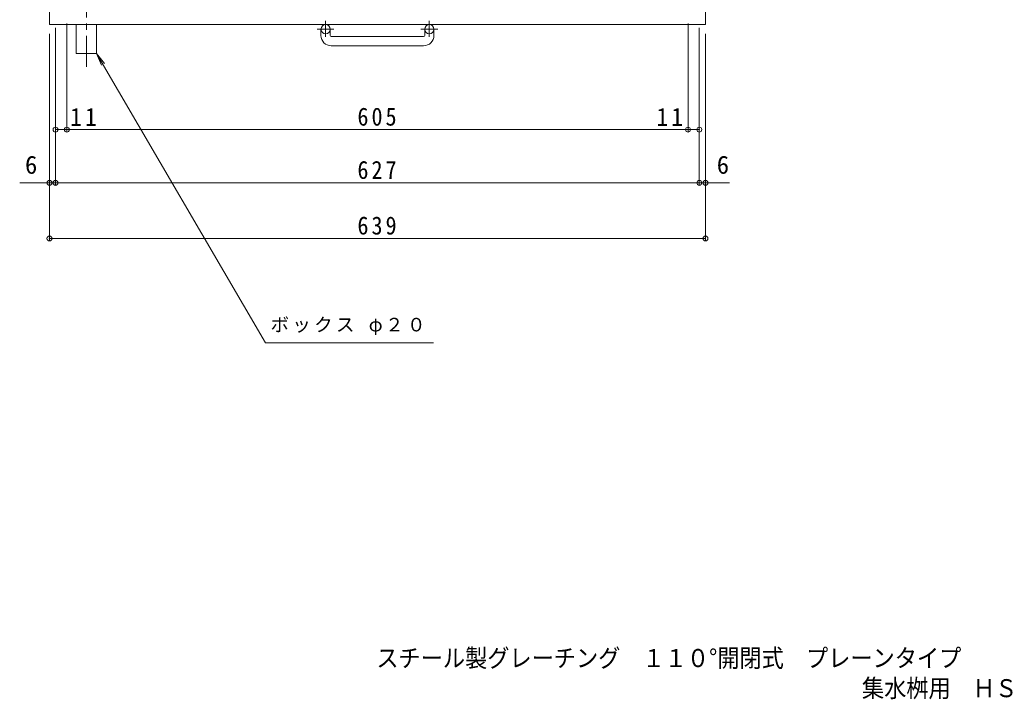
# Model space of a CAD drawing. Units: millimetres, scale not verified. Extents: x -1065 to 1060, y -823 to 780.
# Drawn here: x -859 to 101, y -823 to -160 of the extents above; entities that cross this region are included whole.
import ezdxf
from ezdxf.enums import TextEntityAlignment as Align

# ---------------------------------------------------------------- set-up
doc = ezdxf.new("R2010")
doc.units = ezdxf.units.MM
doc.header["$LTSCALE"] = 6
doc.header["$PDMODE"] = 32
doc.header["$PDSIZE"] = 4.8
doc.linetypes.add('CHAIN1', pattern=[8, 5, -1, 1, -1])
for name, color, linetype, lineweight in [('A-1', 2, 'Continuous', 9), ('A-4', 7, 'Continuous', 9), ('A-9', 4, 'Continuous', 9)]:
    doc.layers.add(name, color=color, linetype=linetype, lineweight=lineweight)
doc.layers.add('F-5_F-5ﾚｲﾔ', color=2, linetype='Continuous')
doc.styles.add('ＭＳ ゴシック', font='')
doc.styles.get('ＭＳ ゴシック').set_extended_font_data('MS Gothic')

msp = doc.modelspace()

# ---------------------------------------------------------------- linework, layer by layer
at = {"layer": 'A-1'}
for p, q in [((-830.474, -164.958), (-830.474, 555.042)), ((-191.474, -164.958), (-191.474, 555.042)), ((-191.474, -164.958), (-830.474, -164.958)), ((-565.974, -175.558), (-565.974, -169.458)), ((-556.974, -175.558), (-556.974, -169.458)), ((-464.974, -175.558), (-464.974, -169.458)), ((-455.974, -175.558), (-455.974, -169.458)), ((-555.974, -176.558), (-465.973, -176.558)), ((-465.974, -185.558), (-555.974, -185.558))]:
    msp.add_line(p, q, dxfattribs=at)
at = {"layer": 'A-1', "linetype": 'CHAIN1'}
for p, q in [((-561.474, -161.351), (-561.474, -176.948)), ((-460.473, -161.351), (-460.473, -176.948)), ((-553.311, -169.458), (-569.718, -169.458)), ((-452.311, -169.458), (-468.718, -169.458))]:
    msp.add_line(p, q, dxfattribs=at)
at = {"layer": 'A-1'}
for centre in [(-561.474, -169.458), (-460.474, -169.458)]:
    msp.add_circle(centre, 4.5, dxfattribs=at)
for centre, radius, start, end in [((-555.974, -175.558), 10, 180, 270), ((-555.974, -175.558), 1, 180, 270), ((-465.974, -175.558), 10, 270, 0), ((-465.973, -175.558), 1, 270, 0)]:
    msp.add_arc(centre, radius, start, end, dxfattribs=at)
at = {"layer": 'A-4'}
for p, q in [((-824.474, -167.957), (-824.474, -321.043)), ((-813.474, -163.957), (-813.474, -269.107)), ((-208.474, -163.957), (-208.474, -269.107)), ((-197.474, -167.957), (-197.474, -321.043)), ((-830.474, -173.958), (-830.474, -375.237)), ((-191.474, -173.958), (-191.474, -375.237)), ((-784.474, -192.956), (-776.864, -202.873)), ((-784.474, -192.956), (-779.69, -204.505)), ((-784.474, -192.956), (-619.885, -475.204)), ((-824.473, -267.307), (-813.474, -267.307)), ((-813.474, -267.307), (-208.474, -267.307)), ((-208.474, -267.307), (-197.473, -267.307)), ((-824.473, -276.308), (-824.473, -269.107)), ((-197.473, -276.308), (-197.473, -269.107)), ((-859.418, -319.243), (-168.181, -319.243)), ((-191.473, -328.243), (-191.473, -321.043)), ((-830.474, -373.437), (-191.474, -373.437)), ((-619.885, -475.204), (-456.235, -475.204))]:
    msp.add_line(p, q, dxfattribs=at)
for p in [(-824.473, -267.307), (-813.474, -267.307), (-208.474, -267.307), (-197.473, -267.307), (-830.474, -319.243), (-824.474, -319.243), (-197.474, -319.243), (-191.473, -319.243), (-830.474, -373.437), (-191.474, -373.437)]:
    msp.add_point(p, dxfattribs=at)
at = {"layer": 'A-9', "linetype": 'CHAIN1'}
msp.add_line((-794.474, -205.984), (-794.474, -132.06), dxfattribs=at)
at = {"layer": 'A-9'}
for p, q in [((-804.474, -164.956), (-804.474, -192.956)), ((-784.474, -164.956), (-784.474, -192.956)), ((-784.474, -192.956), (-804.474, -192.956))]:
    msp.add_line(p, q, dxfattribs=at)

# ---------------------------------------------------------------- texts
at = {"layer": 'A-4', "color": 2, "style": 'ＭＳ ゴシック'}
for p in [(-854.242, -315.643), (-180.486, -315.643)]:
    msp.add_text('6', height=17.6, dxfattribs=at).set_placement(p, align=Align.BOTTOM_LEFT)
at = {"layer": 'A-4', "color": 2, "char_height": 17.6, "attachment_point": 7, "style": 'ＭＳ ゴシック'}
for s, insert in [('\\T1.27;\\W0.95;11', (-810.287, -263.707)), ('\\T1.27;\\W0.9;605', (-530.474, -263.707)), ('\\T1.27;\\W0.95;11', (-239.216, -263.707)), ('\\T1.27;\\W0.9;627', (-530.474, -315.643)), ('\\T1.27;\\W0.9;639', (-530.474, -369.838))]:
    msp.add_mtext(s, dxfattribs=dict(at, insert=insert))
at = {"layer": 'A-4', "insert": (-615.107, -467.618), "char_height": 13.2, "attachment_point": 7, "style": 'ＭＳ ゴシック'}
msp.add_mtext('\\T1.18;ボックス\\~φ２０', dxfattribs=at)
at = {"layer": 'F-5_F-5ﾚｲﾔ', "style": 'ＭＳ ゴシック', "width": 0.9}
for s, p in [('スチール製グレーチング\u3000１１０°開閉式\u3000プレーンタイプ', (-512.046, -796.524)), ('集水桝用\u3000ＨＳＦ\u3000６６３８', (-39.071, -825.907))]:
    msp.add_text(s, height=17.6, dxfattribs=at).set_placement(p, align=Align.BOTTOM_LEFT)

doc.saveas('drawing.dxf')
